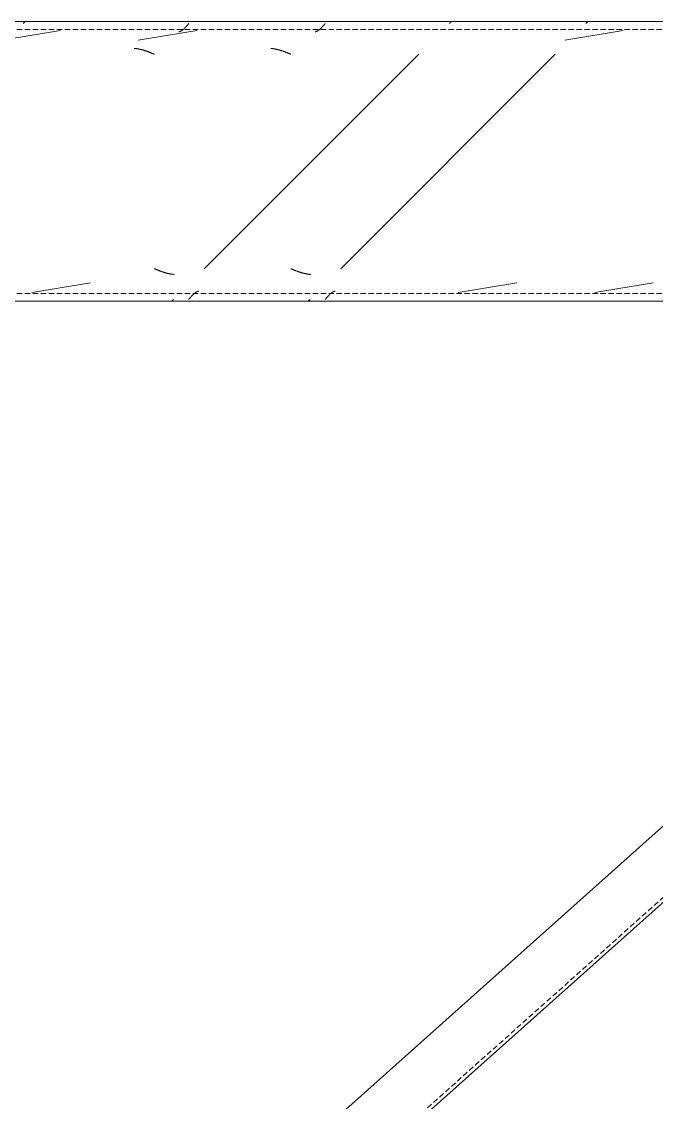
# Model space of a CAD drawing. Header units: centimetres. Extents: x -6111 to 13767, y -285 to 1600.
# Drawn here: x -3290.7 to -3234, y 523.4 to 620 of the extents above; entities that cross this region are included whole.
import ezdxf

# ---------------------------------------------------------------- set-up
doc = ezdxf.new("R2010")
doc.units = ezdxf.units.CM
doc.linetypes.add('Hidden', pattern=[0.714375, 0.47625, -0.238125])
doc.layers.add('S-BEAM', color=7, linetype='Continuous', lineweight=9)
pattern_1 = [(45, (0, 0), (-25.14472, 25.14472), []), (45, (0, 38.1), (-25.14472, 25.14472), [])]

# ---------------------------------------------------------------- blocks, each defined once
blk = doc.blocks.new('FP_88-Elevación Eje 2')
at = {"layer": 'S-BEAM', "color": 9, "true_color": 0xc0c0c0}
for p, q in [((-5581.203, 595.16), (-5581.188, 595.179)), ((-5581.188, 595.179), (-5581.172, 595.197)), ((-5581.172, 595.197), (-5581.156, 595.216)), ((-5581.156, 595.216), (-5581.141, 595.234)), ((-5581.141, 595.234), (-5581.125, 595.253)), ((-5581.125, 595.253), (-5581.109, 595.271)), ((-5581.109, 595.271), (-5581.094, 595.289)), ((-5581.094, 595.289), (-5581.078, 595.308)), ((-5581.078, 595.308), (-5581.062, 595.326)), ((-5581.062, 595.326), (-5581.046, 595.344)), ((-5581.046, 595.344), (-5581.031, 595.362)), ((-5581.031, 595.362), (-5581.015, 595.38)), ((-5581.015, 595.38), (-5580.999, 595.397)), ((-5580.999, 595.397), (-5580.984, 595.415)), ((-5580.984, 595.415), (-5580.968, 595.432)), ((-5580.968, 595.432), (-5580.952, 595.449)), ((-5580.952, 595.449), (-5580.937, 595.466)), ((-5580.937, 595.466), (-5580.921, 595.483)), ((-5580.921, 595.483), (-5580.905, 595.5)), ((-5580.905, 595.5), (-5580.89, 595.516)), ((-5580.89, 595.516), (-5580.874, 595.533)), ((-5580.874, 595.533), (-5580.858, 595.549)), ((-5580.858, 595.549), (-5580.842, 595.564)), ((-5580.842, 595.564), (-5580.827, 595.58)), ((-5580.827, 595.58), (-5580.811, 595.595)), ((-5580.811, 595.595), (-5580.795, 595.61)), ((-5580.795, 595.61), (-5580.78, 595.625)), ((-5580.78, 595.625), (-5580.764, 595.639)), ((-5580.764, 595.639), (-5580.748, 595.654)), ((-5580.748, 595.654), (-5580.733, 595.667)), ((-5580.733, 595.667), (-5580.717, 595.681)), ((-5580.717, 595.681), (-5580.701, 595.694)), ((-5580.701, 595.694), (-5580.686, 595.707)), ((-5580.686, 595.707), (-5580.67, 595.72)), ((-5580.67, 595.72), (-5580.654, 595.732)), ((-5580.654, 595.732), (-5580.638, 595.744)), ((-5580.638, 595.744), (-5580.623, 595.755)), ((-5580.623, 595.755), (-5580.607, 595.767)), ((-5580.607, 595.767), (-5580.591, 595.777)), ((-5580.591, 595.777), (-5580.576, 595.788)), ((-5580.576, 595.788), (-5580.56, 595.798)), ((-5580.56, 595.798), (-5580.544, 595.808)), ((-5580.544, 595.808), (-5580.529, 595.817)), ((-5580.529, 595.817), (-5580.513, 595.826)), ((-5580.513, 595.826), (-5580.497, 595.834)), ((-5580.497, 595.834), (-5580.482, 595.842)), ((-5580.482, 595.842), (-5580.466, 595.85)), ((-5580.466, 595.85), (-5580.45, 595.857)), ((-5580.45, 595.857), (-5580.434, 595.864)), ((-5580.434, 595.864), (-5580.419, 595.87)), ((-5580.419, 595.87), (-5580.403, 595.876)), ((-5580.403, 595.876), (-5580.387, 595.882)), ((-5580.387, 595.882), (-5580.372, 595.887)), ((-5580.372, 595.887), (-5580.356, 595.891)), ((-5580.356, 595.891), (-5580.34, 595.895)), ((-5580.34, 595.895), (-5580.325, 595.899)), ((-5580.325, 595.899), (-5580.309, 595.902)), ((-5569.014, 595.16), (-5568.998, 595.179)), ((-5568.998, 595.179), (-5568.983, 595.197)), ((-5568.983, 595.197), (-5568.967, 595.216)), ((-5568.967, 595.216), (-5568.951, 595.234)), ((-5568.951, 595.234), (-5568.935, 595.253)), ((-5568.935, 595.253), (-5568.92, 595.271)), ((-5568.92, 595.271), (-5568.904, 595.289)), ((-5568.904, 595.289), (-5568.888, 595.308)), ((-5568.888, 595.308), (-5568.873, 595.326)), ((-5568.873, 595.326), (-5568.857, 595.344)), ((-5568.857, 595.344), (-5568.841, 595.362)), ((-5568.841, 595.362), (-5568.826, 595.38)), ((-5568.826, 595.38), (-5568.81, 595.397)), ((-5568.81, 595.397), (-5568.794, 595.415)), ((-5568.794, 595.415), (-5568.779, 595.432)), ((-5568.779, 595.432), (-5568.763, 595.449)), ((-5568.763, 595.449), (-5568.747, 595.466)), ((-5568.747, 595.466), (-5568.731, 595.483)), ((-5568.731, 595.483), (-5568.716, 595.5)), ((-5568.716, 595.5), (-5568.7, 595.516)), ((-5568.7, 595.516), (-5568.684, 595.533)), ((-5568.684, 595.533), (-5568.669, 595.549)), ((-5568.669, 595.549), (-5568.653, 595.564)), ((-5568.653, 595.564), (-5568.637, 595.58)), ((-5568.637, 595.58), (-5568.622, 595.595)), ((-5568.622, 595.595), (-5568.606, 595.61)), ((-5568.606, 595.61), (-5568.59, 595.625)), ((-5568.59, 595.625), (-5568.575, 595.639)), ((-5568.575, 595.639), (-5568.559, 595.654)), ((-5568.559, 595.654), (-5568.543, 595.667)), ((-5568.543, 595.667), (-5568.528, 595.681)), ((-5568.528, 595.681), (-5568.512, 595.694)), ((-5568.512, 595.694), (-5568.496, 595.707)), ((-5568.496, 595.707), (-5568.48, 595.72)), ((-5568.48, 595.72), (-5568.465, 595.732)), ((-5568.465, 595.732), (-5568.449, 595.744)), ((-5568.449, 595.744), (-5568.433, 595.755)), ((-5568.433, 595.755), (-5568.418, 595.767)), ((-5568.418, 595.767), (-5568.402, 595.777)), ((-5568.402, 595.777), (-5568.386, 595.788)), ((-5568.386, 595.788), (-5568.371, 595.798)), ((-5568.371, 595.798), (-5568.355, 595.808)), ((-5568.355, 595.808), (-5568.339, 595.817)), ((-5568.339, 595.817), (-5568.324, 595.826)), ((-5568.324, 595.826), (-5568.308, 595.834)), ((-5568.308, 595.834), (-5568.292, 595.842)), ((-5568.292, 595.842), (-5568.276, 595.85)), ((-5568.276, 595.85), (-5568.261, 595.857)), ((-5568.261, 595.857), (-5568.245, 595.864)), ((-5568.245, 595.864), (-5568.229, 595.87)), ((-5568.229, 595.87), (-5568.214, 595.876)), ((-5568.214, 595.876), (-5568.198, 595.882)), ((-5568.198, 595.882), (-5568.182, 595.887)), ((-5568.182, 595.887), (-5568.167, 595.891)), ((-5568.167, 595.891), (-5568.151, 595.895)), ((-5568.151, 595.895), (-5568.135, 595.899)), ((-5568.135, 595.899), (-5568.12, 595.902))]:
    blk.add_line(p, q, dxfattribs=at)
blk = doc.blocks.new('FP_89-Elevación Eje 2')
at = {"layer": 'S-BEAM', "color": 9, "true_color": 0xc0c0c0}
for p, q in [((-5584.287, 597.903), (-5584.255, 597.89)), ((-5584.255, 597.89), (-5584.224, 597.877)), ((-5584.224, 597.877), (-5584.193, 597.864)), ((-5584.193, 597.864), (-5584.161, 597.852)), ((-5584.161, 597.852), (-5584.13, 597.839)), ((-5584.13, 597.839), (-5584.099, 597.826)), ((-5584.099, 597.826), (-5584.067, 597.813)), ((-5584.067, 597.813), (-5584.036, 597.801)), ((-5584.036, 597.801), (-5584.004, 597.788)), ((-5584.004, 597.788), (-5583.973, 597.776)), ((-5583.973, 597.776), (-5583.942, 597.763)), ((-5583.942, 597.763), (-5583.91, 597.751)), ((-5583.91, 597.751), (-5583.879, 597.739)), ((-5583.879, 597.739), (-5583.847, 597.727)), ((-5583.847, 597.727), (-5583.816, 597.714)), ((-5583.816, 597.714), (-5583.785, 597.703)), ((-5583.785, 597.703), (-5583.753, 597.691)), ((-5583.753, 597.691), (-5583.722, 597.679)), ((-5583.722, 597.679), (-5583.691, 597.668)), ((-5583.691, 597.668), (-5583.659, 597.656)), ((-5583.659, 597.656), (-5583.628, 597.645)), ((-5583.628, 597.645), (-5583.596, 597.634)), ((-5583.596, 597.634), (-5583.565, 597.623)), ((-5583.565, 597.623), (-5583.534, 597.612)), ((-5583.534, 597.612), (-5583.502, 597.602)), ((-5583.502, 597.602), (-5583.471, 597.591)), ((-5583.471, 597.591), (-5583.439, 597.581)), ((-5583.439, 597.581), (-5583.408, 597.571)), ((-5583.408, 597.571), (-5583.377, 597.561)), ((-5583.377, 597.561), (-5583.345, 597.552)), ((-5583.345, 597.552), (-5583.314, 597.542)), ((-5583.314, 597.542), (-5583.283, 597.533)), ((-5583.283, 597.533), (-5583.251, 597.524)), ((-5583.251, 597.524), (-5583.22, 597.515)), ((-5583.22, 597.515), (-5583.188, 597.507)), ((-5583.188, 597.507), (-5583.157, 597.499)), ((-5583.157, 597.499), (-5583.126, 597.491)), ((-5583.126, 597.491), (-5583.094, 597.483)), ((-5583.094, 597.483), (-5583.063, 597.475)), ((-5583.063, 597.475), (-5583.032, 597.468)), ((-5583.032, 597.468), (-5583, 597.461)), ((-5583, 597.461), (-5582.969, 597.455)), ((-5582.969, 597.455), (-5582.937, 597.448)), ((-5582.937, 597.448), (-5582.906, 597.442)), ((-5582.906, 597.442), (-5582.875, 597.436)), ((-5582.875, 597.436), (-5582.843, 597.431)), ((-5582.843, 597.431), (-5582.812, 597.425)), ((-5582.812, 597.425), (-5582.78, 597.42)), ((-5582.78, 597.42), (-5582.749, 597.416)), ((-5582.749, 597.416), (-5582.718, 597.411)), ((-5582.718, 597.411), (-5582.686, 597.407)), ((-5582.686, 597.407), (-5582.655, 597.403)), ((-5582.655, 597.403), (-5582.624, 597.4)), ((-5582.624, 597.4), (-5582.592, 597.397)), ((-5582.592, 597.397), (-5582.561, 597.394)), ((-5582.561, 597.394), (-5582.529, 597.391)), ((-5582.529, 597.391), (-5582.498, 597.389)), ((-5572.097, 597.903), (-5572.066, 597.89)), ((-5572.066, 597.89), (-5572.035, 597.877)), ((-5572.035, 597.877), (-5572.003, 597.864)), ((-5572.003, 597.864), (-5571.972, 597.852)), ((-5571.972, 597.852), (-5571.94, 597.839)), ((-5571.94, 597.839), (-5571.909, 597.826)), ((-5571.909, 597.826), (-5571.878, 597.813)), ((-5571.878, 597.813), (-5571.846, 597.801)), ((-5571.846, 597.801), (-5571.815, 597.788)), ((-5571.815, 597.788), (-5571.784, 597.776)), ((-5571.784, 597.776), (-5571.752, 597.763)), ((-5571.752, 597.763), (-5571.721, 597.751)), ((-5571.721, 597.751), (-5571.689, 597.739)), ((-5571.689, 597.739), (-5571.658, 597.727)), ((-5571.658, 597.727), (-5571.627, 597.714)), ((-5571.627, 597.714), (-5571.595, 597.703)), ((-5571.595, 597.703), (-5571.564, 597.691)), ((-5571.564, 597.691), (-5571.532, 597.679)), ((-5571.532, 597.679), (-5571.501, 597.668)), ((-5571.501, 597.668), (-5571.47, 597.656)), ((-5571.47, 597.656), (-5571.438, 597.645)), ((-5571.438, 597.645), (-5571.407, 597.634)), ((-5571.407, 597.634), (-5571.376, 597.623)), ((-5571.376, 597.623), (-5571.344, 597.612)), ((-5571.344, 597.612), (-5571.313, 597.602)), ((-5571.313, 597.602), (-5571.281, 597.591)), ((-5571.281, 597.591), (-5571.25, 597.581)), ((-5571.25, 597.581), (-5571.219, 597.571)), ((-5571.219, 597.571), (-5571.187, 597.561)), ((-5571.187, 597.561), (-5571.156, 597.552)), ((-5571.156, 597.552), (-5571.125, 597.542)), ((-5571.125, 597.542), (-5571.093, 597.533)), ((-5571.093, 597.533), (-5571.062, 597.524)), ((-5571.062, 597.524), (-5571.03, 597.515)), ((-5571.03, 597.515), (-5570.999, 597.507)), ((-5570.999, 597.507), (-5570.968, 597.499)), ((-5570.968, 597.499), (-5570.936, 597.491)), ((-5570.936, 597.491), (-5570.905, 597.483)), ((-5570.905, 597.483), (-5570.873, 597.475)), ((-5570.873, 597.475), (-5570.842, 597.468)), ((-5570.842, 597.468), (-5570.811, 597.461)), ((-5570.811, 597.461), (-5570.779, 597.455)), ((-5570.779, 597.455), (-5570.748, 597.448)), ((-5570.748, 597.448), (-5570.717, 597.442)), ((-5570.717, 597.442), (-5570.685, 597.436)), ((-5570.685, 597.436), (-5570.654, 597.431)), ((-5570.654, 597.431), (-5570.622, 597.425)), ((-5570.622, 597.425), (-5570.591, 597.42)), ((-5570.591, 597.42), (-5570.56, 597.416)), ((-5570.56, 597.416), (-5570.528, 597.411)), ((-5570.528, 597.411), (-5570.497, 597.407)), ((-5570.497, 597.407), (-5570.465, 597.403)), ((-5570.465, 597.403), (-5570.434, 597.4)), ((-5570.434, 597.4), (-5570.403, 597.397)), ((-5570.403, 597.397), (-5570.371, 597.394)), ((-5570.371, 597.394), (-5570.34, 597.391)), ((-5570.34, 597.391), (-5570.309, 597.389))]:
    blk.add_line(p, q, dxfattribs=at)
blk = doc.blocks.new('FP_90-Elevación Eje 2')
at = {"layer": 'S-BEAM', "color": 9, "true_color": 0xc0c0c0}
for p, q in [((-5586.071, 617.59), (-5586.039, 617.588)), ((-5586.039, 617.588), (-5586.008, 617.585)), ((-5586.008, 617.585), (-5585.977, 617.582)), ((-5585.977, 617.582), (-5585.945, 617.579)), ((-5585.945, 617.579), (-5585.914, 617.576)), ((-5585.914, 617.576), (-5585.882, 617.572)), ((-5585.882, 617.572), (-5585.851, 617.568)), ((-5585.851, 617.568), (-5585.82, 617.563)), ((-5585.82, 617.563), (-5585.788, 617.558)), ((-5585.788, 617.558), (-5585.757, 617.553)), ((-5585.757, 617.553), (-5585.725, 617.548)), ((-5585.725, 617.548), (-5585.694, 617.543)), ((-5585.694, 617.543), (-5585.663, 617.537)), ((-5585.663, 617.537), (-5585.631, 617.531)), ((-5585.631, 617.531), (-5585.6, 617.524)), ((-5585.6, 617.524), (-5585.569, 617.518)), ((-5585.569, 617.518), (-5585.537, 617.511)), ((-5585.537, 617.511), (-5585.506, 617.503)), ((-5585.506, 617.503), (-5585.474, 617.496)), ((-5585.474, 617.496), (-5585.443, 617.488)), ((-5585.443, 617.488), (-5585.412, 617.48)), ((-5585.412, 617.48), (-5585.38, 617.472)), ((-5585.38, 617.472), (-5585.349, 617.463)), ((-5585.349, 617.463), (-5585.317, 617.455)), ((-5585.317, 617.455), (-5585.286, 617.446)), ((-5585.286, 617.446), (-5585.255, 617.437)), ((-5585.255, 617.437), (-5585.223, 617.427)), ((-5585.223, 617.427), (-5585.192, 617.418)), ((-5585.192, 617.418), (-5585.161, 617.408)), ((-5585.161, 617.408), (-5585.129, 617.398)), ((-5585.129, 617.398), (-5585.098, 617.388)), ((-5585.098, 617.388), (-5585.066, 617.377)), ((-5585.066, 617.377), (-5585.035, 617.367)), ((-5585.035, 617.367), (-5585.004, 617.356)), ((-5585.004, 617.356), (-5584.972, 617.345)), ((-5584.972, 617.345), (-5584.941, 617.334)), ((-5573.881, 617.59), (-5573.85, 617.588)), ((-5573.85, 617.588), (-5573.818, 617.585)), ((-5573.818, 617.585), (-5573.787, 617.582)), ((-5573.787, 617.582), (-5573.756, 617.579)), ((-5573.756, 617.579), (-5573.724, 617.576)), ((-5573.724, 617.576), (-5573.693, 617.572)), ((-5573.693, 617.572), (-5573.662, 617.568)), ((-5573.662, 617.568), (-5573.63, 617.563)), ((-5573.63, 617.563), (-5573.599, 617.558)), ((-5573.599, 617.558), (-5573.567, 617.553)), ((-5573.567, 617.553), (-5573.536, 617.548)), ((-5573.536, 617.548), (-5573.505, 617.543)), ((-5573.505, 617.543), (-5573.473, 617.537)), ((-5573.473, 617.537), (-5573.442, 617.531)), ((-5573.442, 617.531), (-5573.41, 617.524)), ((-5573.41, 617.524), (-5573.379, 617.518)), ((-5573.379, 617.518), (-5573.348, 617.511)), ((-5573.348, 617.511), (-5573.316, 617.503)), ((-5573.316, 617.503), (-5573.285, 617.496)), ((-5573.285, 617.496), (-5573.254, 617.488)), ((-5573.254, 617.488), (-5573.222, 617.48)), ((-5573.222, 617.48), (-5573.191, 617.472)), ((-5573.191, 617.472), (-5573.159, 617.463)), ((-5573.159, 617.463), (-5573.128, 617.455)), ((-5573.128, 617.455), (-5573.097, 617.446)), ((-5573.097, 617.446), (-5573.065, 617.437)), ((-5573.065, 617.437), (-5573.034, 617.427)), ((-5573.034, 617.427), (-5573.003, 617.418)), ((-5573.003, 617.418), (-5572.971, 617.408)), ((-5572.971, 617.408), (-5572.94, 617.398)), ((-5572.94, 617.398), (-5572.908, 617.388)), ((-5572.908, 617.388), (-5572.877, 617.377)), ((-5572.877, 617.377), (-5572.846, 617.367)), ((-5572.846, 617.367), (-5572.814, 617.356)), ((-5572.814, 617.356), (-5572.783, 617.345)), ((-5572.783, 617.345), (-5572.751, 617.334)), ((-5584.941, 617.334), (-5584.91, 617.323)), ((-5584.91, 617.323), (-5584.878, 617.311)), ((-5584.878, 617.311), (-5584.847, 617.3)), ((-5584.847, 617.3), (-5584.815, 617.288)), ((-5584.815, 617.288), (-5584.784, 617.276)), ((-5584.784, 617.276), (-5584.753, 617.264)), ((-5584.753, 617.264), (-5584.721, 617.252)), ((-5584.721, 617.252), (-5584.69, 617.24)), ((-5584.69, 617.24), (-5584.658, 617.228)), ((-5584.658, 617.228), (-5584.627, 617.216)), ((-5584.627, 617.216), (-5584.596, 617.203)), ((-5584.596, 617.203), (-5584.564, 617.191)), ((-5584.564, 617.191), (-5584.533, 617.178)), ((-5584.533, 617.178), (-5584.502, 617.165)), ((-5584.502, 617.165), (-5584.47, 617.153)), ((-5584.47, 617.153), (-5584.439, 617.14)), ((-5584.439, 617.14), (-5584.407, 617.127)), ((-5584.407, 617.127), (-5584.376, 617.114)), ((-5584.376, 617.114), (-5584.345, 617.102)), ((-5584.345, 617.102), (-5584.313, 617.089)), ((-5584.313, 617.089), (-5584.282, 617.076)), ((-5572.751, 617.334), (-5572.72, 617.323)), ((-5572.72, 617.323), (-5572.689, 617.311)), ((-5572.689, 617.311), (-5572.657, 617.3)), ((-5572.657, 617.3), (-5572.626, 617.288)), ((-5572.626, 617.288), (-5572.595, 617.276)), ((-5572.595, 617.276), (-5572.563, 617.264)), ((-5572.563, 617.264), (-5572.532, 617.252)), ((-5572.532, 617.252), (-5572.5, 617.24)), ((-5572.5, 617.24), (-5572.469, 617.228)), ((-5572.469, 617.228), (-5572.438, 617.216)), ((-5572.438, 617.216), (-5572.406, 617.203)), ((-5572.406, 617.203), (-5572.375, 617.191)), ((-5572.375, 617.191), (-5572.343, 617.178)), ((-5572.343, 617.178), (-5572.312, 617.165)), ((-5572.312, 617.165), (-5572.281, 617.153)), ((-5572.281, 617.153), (-5572.249, 617.14)), ((-5572.249, 617.14), (-5572.218, 617.127)), ((-5572.218, 617.127), (-5572.187, 617.114)), ((-5572.187, 617.114), (-5572.155, 617.102)), ((-5572.155, 617.102), (-5572.124, 617.089)), ((-5572.124, 617.089), (-5572.092, 617.076))]:
    blk.add_line(p, q, dxfattribs=at)
blk = doc.blocks.new('FP_91-Elevación Eje 2')
at = {"layer": 'S-BEAM', "color": 9, "true_color": 0xc0c0c0}
for p, q in [((-5581.718, 619.272), (-5581.702, 619.285)), ((-5581.702, 619.285), (-5581.687, 619.298)), ((-5581.687, 619.298), (-5581.671, 619.311)), ((-5581.671, 619.311), (-5581.655, 619.325)), ((-5581.655, 619.325), (-5581.64, 619.339)), ((-5581.64, 619.339), (-5581.624, 619.354)), ((-5581.624, 619.354), (-5581.608, 619.369)), ((-5581.608, 619.369), (-5581.593, 619.384)), ((-5581.593, 619.384), (-5581.577, 619.399)), ((-5581.577, 619.399), (-5581.561, 619.414)), ((-5581.561, 619.414), (-5581.546, 619.43)), ((-5581.546, 619.43), (-5581.53, 619.446)), ((-5581.53, 619.446), (-5581.514, 619.462)), ((-5581.514, 619.462), (-5581.499, 619.479)), ((-5581.499, 619.479), (-5581.483, 619.496)), ((-5581.483, 619.496), (-5581.467, 619.512)), ((-5581.467, 619.512), (-5581.451, 619.529)), ((-5581.451, 619.529), (-5581.436, 619.547)), ((-5581.436, 619.547), (-5581.42, 619.564)), ((-5581.42, 619.564), (-5581.404, 619.582)), ((-5581.404, 619.582), (-5581.389, 619.599)), ((-5581.389, 619.599), (-5581.373, 619.617)), ((-5581.373, 619.617), (-5581.357, 619.635)), ((-5581.357, 619.635), (-5581.342, 619.653)), ((-5581.342, 619.653), (-5581.326, 619.671)), ((-5581.326, 619.671), (-5581.31, 619.689)), ((-5581.31, 619.689), (-5581.295, 619.708)), ((-5581.295, 619.708), (-5581.279, 619.726)), ((-5581.279, 619.726), (-5581.263, 619.745)), ((-5581.263, 619.745), (-5581.247, 619.763)), ((-5581.247, 619.763), (-5581.232, 619.782)), ((-5581.232, 619.782), (-5581.216, 619.8)), ((-5581.216, 619.8), (-5581.2, 619.819)), ((-5569.529, 619.272), (-5569.513, 619.285)), ((-5569.513, 619.285), (-5569.497, 619.298)), ((-5569.497, 619.298), (-5569.482, 619.311)), ((-5569.482, 619.311), (-5569.466, 619.325)), ((-5569.466, 619.325), (-5569.45, 619.339)), ((-5569.45, 619.339), (-5569.435, 619.354)), ((-5569.435, 619.354), (-5569.419, 619.369)), ((-5569.419, 619.369), (-5569.403, 619.384)), ((-5569.403, 619.384), (-5569.388, 619.399)), ((-5569.388, 619.399), (-5569.372, 619.414)), ((-5569.372, 619.414), (-5569.356, 619.43)), ((-5569.356, 619.43), (-5569.34, 619.446)), ((-5569.34, 619.446), (-5569.325, 619.462)), ((-5569.325, 619.462), (-5569.309, 619.479)), ((-5569.309, 619.479), (-5569.293, 619.496)), ((-5569.293, 619.496), (-5569.278, 619.512)), ((-5569.278, 619.512), (-5569.262, 619.529)), ((-5569.262, 619.529), (-5569.246, 619.547)), ((-5569.246, 619.547), (-5569.231, 619.564)), ((-5569.231, 619.564), (-5569.215, 619.582)), ((-5569.215, 619.582), (-5569.199, 619.599)), ((-5569.199, 619.599), (-5569.184, 619.617)), ((-5569.184, 619.617), (-5569.168, 619.635)), ((-5569.168, 619.635), (-5569.152, 619.653)), ((-5569.152, 619.653), (-5569.136, 619.671)), ((-5569.136, 619.671), (-5569.121, 619.689)), ((-5569.121, 619.689), (-5569.105, 619.708)), ((-5569.105, 619.708), (-5569.089, 619.726)), ((-5569.089, 619.726), (-5569.074, 619.745)), ((-5569.074, 619.745), (-5569.058, 619.763)), ((-5569.058, 619.763), (-5569.042, 619.782)), ((-5569.042, 619.782), (-5569.027, 619.8)), ((-5569.027, 619.8), (-5569.011, 619.819)), ((-5582.095, 619.076), (-5582.079, 619.08)), ((-5582.079, 619.08), (-5582.063, 619.083)), ((-5582.063, 619.083), (-5582.048, 619.087)), ((-5582.048, 619.087), (-5582.032, 619.092)), ((-5582.032, 619.092), (-5582.016, 619.097)), ((-5582.016, 619.097), (-5582.001, 619.103)), ((-5582.001, 619.103), (-5581.985, 619.109)), ((-5581.985, 619.109), (-5581.969, 619.115)), ((-5581.969, 619.115), (-5581.954, 619.122)), ((-5581.954, 619.122), (-5581.938, 619.129)), ((-5581.938, 619.129), (-5581.922, 619.137)), ((-5581.922, 619.137), (-5581.906, 619.145)), ((-5581.906, 619.145), (-5581.891, 619.153)), ((-5581.891, 619.153), (-5581.875, 619.162)), ((-5581.875, 619.162), (-5581.859, 619.171)), ((-5581.859, 619.171), (-5581.844, 619.181)), ((-5581.844, 619.181), (-5581.828, 619.191)), ((-5581.828, 619.191), (-5581.812, 619.201)), ((-5581.812, 619.201), (-5581.797, 619.212)), ((-5581.797, 619.212), (-5581.781, 619.223)), ((-5581.781, 619.223), (-5581.765, 619.235)), ((-5581.765, 619.235), (-5581.75, 619.247)), ((-5581.75, 619.247), (-5581.734, 619.259)), ((-5581.734, 619.259), (-5581.718, 619.272)), ((-5569.905, 619.076), (-5569.89, 619.08)), ((-5569.89, 619.08), (-5569.874, 619.083)), ((-5569.874, 619.083), (-5569.858, 619.087)), ((-5569.858, 619.087), (-5569.843, 619.092)), ((-5569.843, 619.092), (-5569.827, 619.097)), ((-5569.827, 619.097), (-5569.811, 619.103)), ((-5569.811, 619.103), (-5569.796, 619.109)), ((-5569.796, 619.109), (-5569.78, 619.115)), ((-5569.78, 619.115), (-5569.764, 619.122)), ((-5569.764, 619.122), (-5569.748, 619.129)), ((-5569.748, 619.129), (-5569.733, 619.137)), ((-5569.733, 619.137), (-5569.717, 619.145)), ((-5569.717, 619.145), (-5569.701, 619.153)), ((-5569.701, 619.153), (-5569.686, 619.162)), ((-5569.686, 619.162), (-5569.67, 619.171)), ((-5569.67, 619.171), (-5569.654, 619.181)), ((-5569.654, 619.181), (-5569.639, 619.191)), ((-5569.639, 619.191), (-5569.623, 619.201)), ((-5569.623, 619.201), (-5569.607, 619.212)), ((-5569.607, 619.212), (-5569.592, 619.223)), ((-5569.592, 619.223), (-5569.576, 619.235)), ((-5569.576, 619.235), (-5569.56, 619.247)), ((-5569.56, 619.247), (-5569.544, 619.259)), ((-5569.544, 619.259), (-5569.529, 619.272))]:
    blk.add_line(p, q, dxfattribs=at)
blk = doc.blocks.new('C Shapes - C12X25-1752347-Elevación Eje 2')
at = {"layer": 'S-BEAM', "true_color": 0xc0c0c0}
h = blk.add_hatch(dxfattribs=at)
h.set_pattern_fill('FP_2', color=9, style=0, pattern_type=2)
h.set_pattern_definition(pattern_1)
h.paths.add_polyline_path([(-5484.212, 619.819), (-5483.654, 619.819), (-5483.654, 619.989), (-5678.004, 619.989), (-5678.004, 619.819), (-5498.637, 619.819)])
h = blk.add_hatch(dxfattribs=at)
h.set_pattern_fill('FP_31', color=9, style=0, pattern_type=2)
h.set_pattern_definition([(9.334, (0, 613.967), (-25.145168, 4.132435), []), (9.334, (0, 620.23), (-25.145168, 4.132435), [])])
h.paths.add_polyline_path([(-5585.184, 618.331), (-5483.654, 618.331), (-5483.654, 619.191), (-5678.004, 619.191), (-5678.004, 618.331), (-5614.033, 618.331)])
h = blk.add_hatch(dxfattribs=at)
h.set_pattern_fill('FP_2', color=9, style=0, pattern_type=2)
h.set_pattern_definition(pattern_1)
h.paths.add_polyline_path([(-5678.004, 597.903), (-5483.654, 597.903), (-5483.654, 617.076), (-5678.004, 617.076), (-5678.004, 605.053)])
h = blk.add_hatch(dxfattribs=at)
h.set_pattern_fill('FP_30', color=9, style=0, pattern_type=2)
h.set_pattern_definition([(9.334, (0, 568.19), (-25.145168, 4.132435), []), (9.334, (0, 574.452), (-25.145168, 4.132435), [])])
h.paths.add_polyline_path([(-5585.184, 595.788), (-5483.654, 595.788), (-5483.654, 596.648), (-5678.004, 596.648), (-5678.004, 595.788), (-5614.033, 595.788)])
h = blk.add_hatch(dxfattribs=at)
h.set_pattern_fill('FP_2', color=9, style=0, pattern_type=2)
h.set_pattern_definition(pattern_1)
h.paths.add_polyline_path([(-5484.212, 594.989), (-5483.654, 594.989), (-5483.654, 595.16), (-5678.004, 595.16), (-5678.004, 594.989), (-5498.637, 594.989)])
at = {"layer": 'S-BEAM'}
for p, q in [((-5483.654, 619.989), (-5678.004, 619.989)), ((-5483.654, 594.989), (-5678.004, 594.989))]:
    blk.add_line(p, q, dxfattribs=at)
at = {"layer": 'S-BEAM', "linetype": 'Hidden'}
for p, q in [((-5678.004, 619.28), (-5483.654, 619.28)), ((-5678.004, 595.699), (-5483.654, 595.699))]:
    blk.add_line(p, q, dxfattribs=at)
at = {"layer": 'S-BEAM'}
for name in ['FP_91-Elevación Eje 2', 'FP_90-Elevación Eje 2', 'FP_89-Elevación Eje 2', 'FP_88-Elevación Eje 2']:
    blk.add_blockref(name, (0, 0), dxfattribs=at)
blk = doc.blocks.new('M_L Equal Angles - L51X51X3_2-V99-Elevación Eje 2')
at = {"layer": 'S-BEAM', "true_color": 0xc0c0c0}
h = blk.add_hatch(dxfattribs=at)
h.set_pattern_fill('FP_34', color=9, style=0, pattern_type=2)
h.set_pattern_definition(pattern_1)
h.paths.add_polyline_path([(-5668.887, 425.109), (-5489.709, 585.131), (-5493.093, 588.919), (-5672.271, 428.898)])
at = {"layer": 'S-BEAM'}
for p, q in [((-5493.093, 588.919), (-5672.271, 428.898)), ((-5489.709, 585.131), (-5668.887, 425.109))]:
    blk.add_line(p, q, dxfattribs=at)
at = {"layer": 'S-BEAM', "linetype": 'Hidden'}
blk.add_line((-5669.099, 425.346), (-5489.921, 585.368), dxfattribs=at)

msp = doc.modelspace()

# ---------------------------------------------------------------- block references
at = {"layer": 'S-BEAM'}
for name in ['C Shapes - C12X25-1752347-Elevación Eje 2', 'M_L Equal Angles - L51X51X3_2-V99-Elevación Eje 2']:
    msp.add_blockref(name, (2305.433, 0), dxfattribs=at)

doc.saveas('drawing.dxf')
